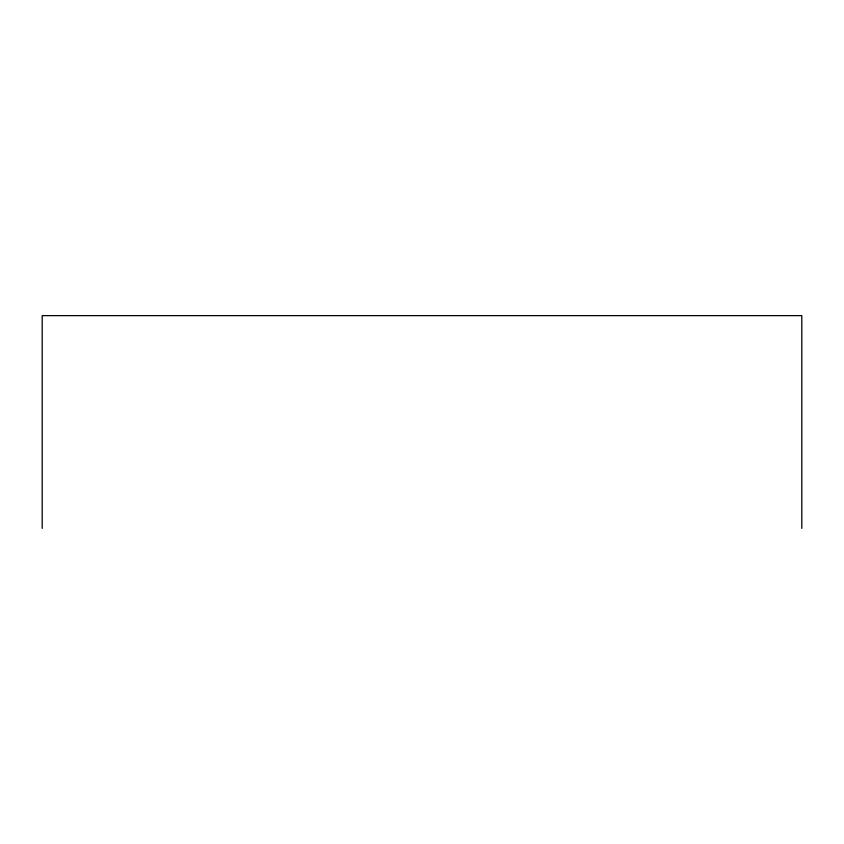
<?xml version="1.0" encoding="UTF-8"?>
<svg xmlns="http://www.w3.org/2000/svg" width="844" height="844" viewBox="0 0 844 844"><rect width="100%" height="100%" fill="white"/><g stroke="black" fill="none" stroke-linecap="round" stroke-linejoin="round"><path stroke-width="1.27" d="M801.8 528.376L801.8 315.624L42.2 315.624L42.2 528.376"/></g></svg>
